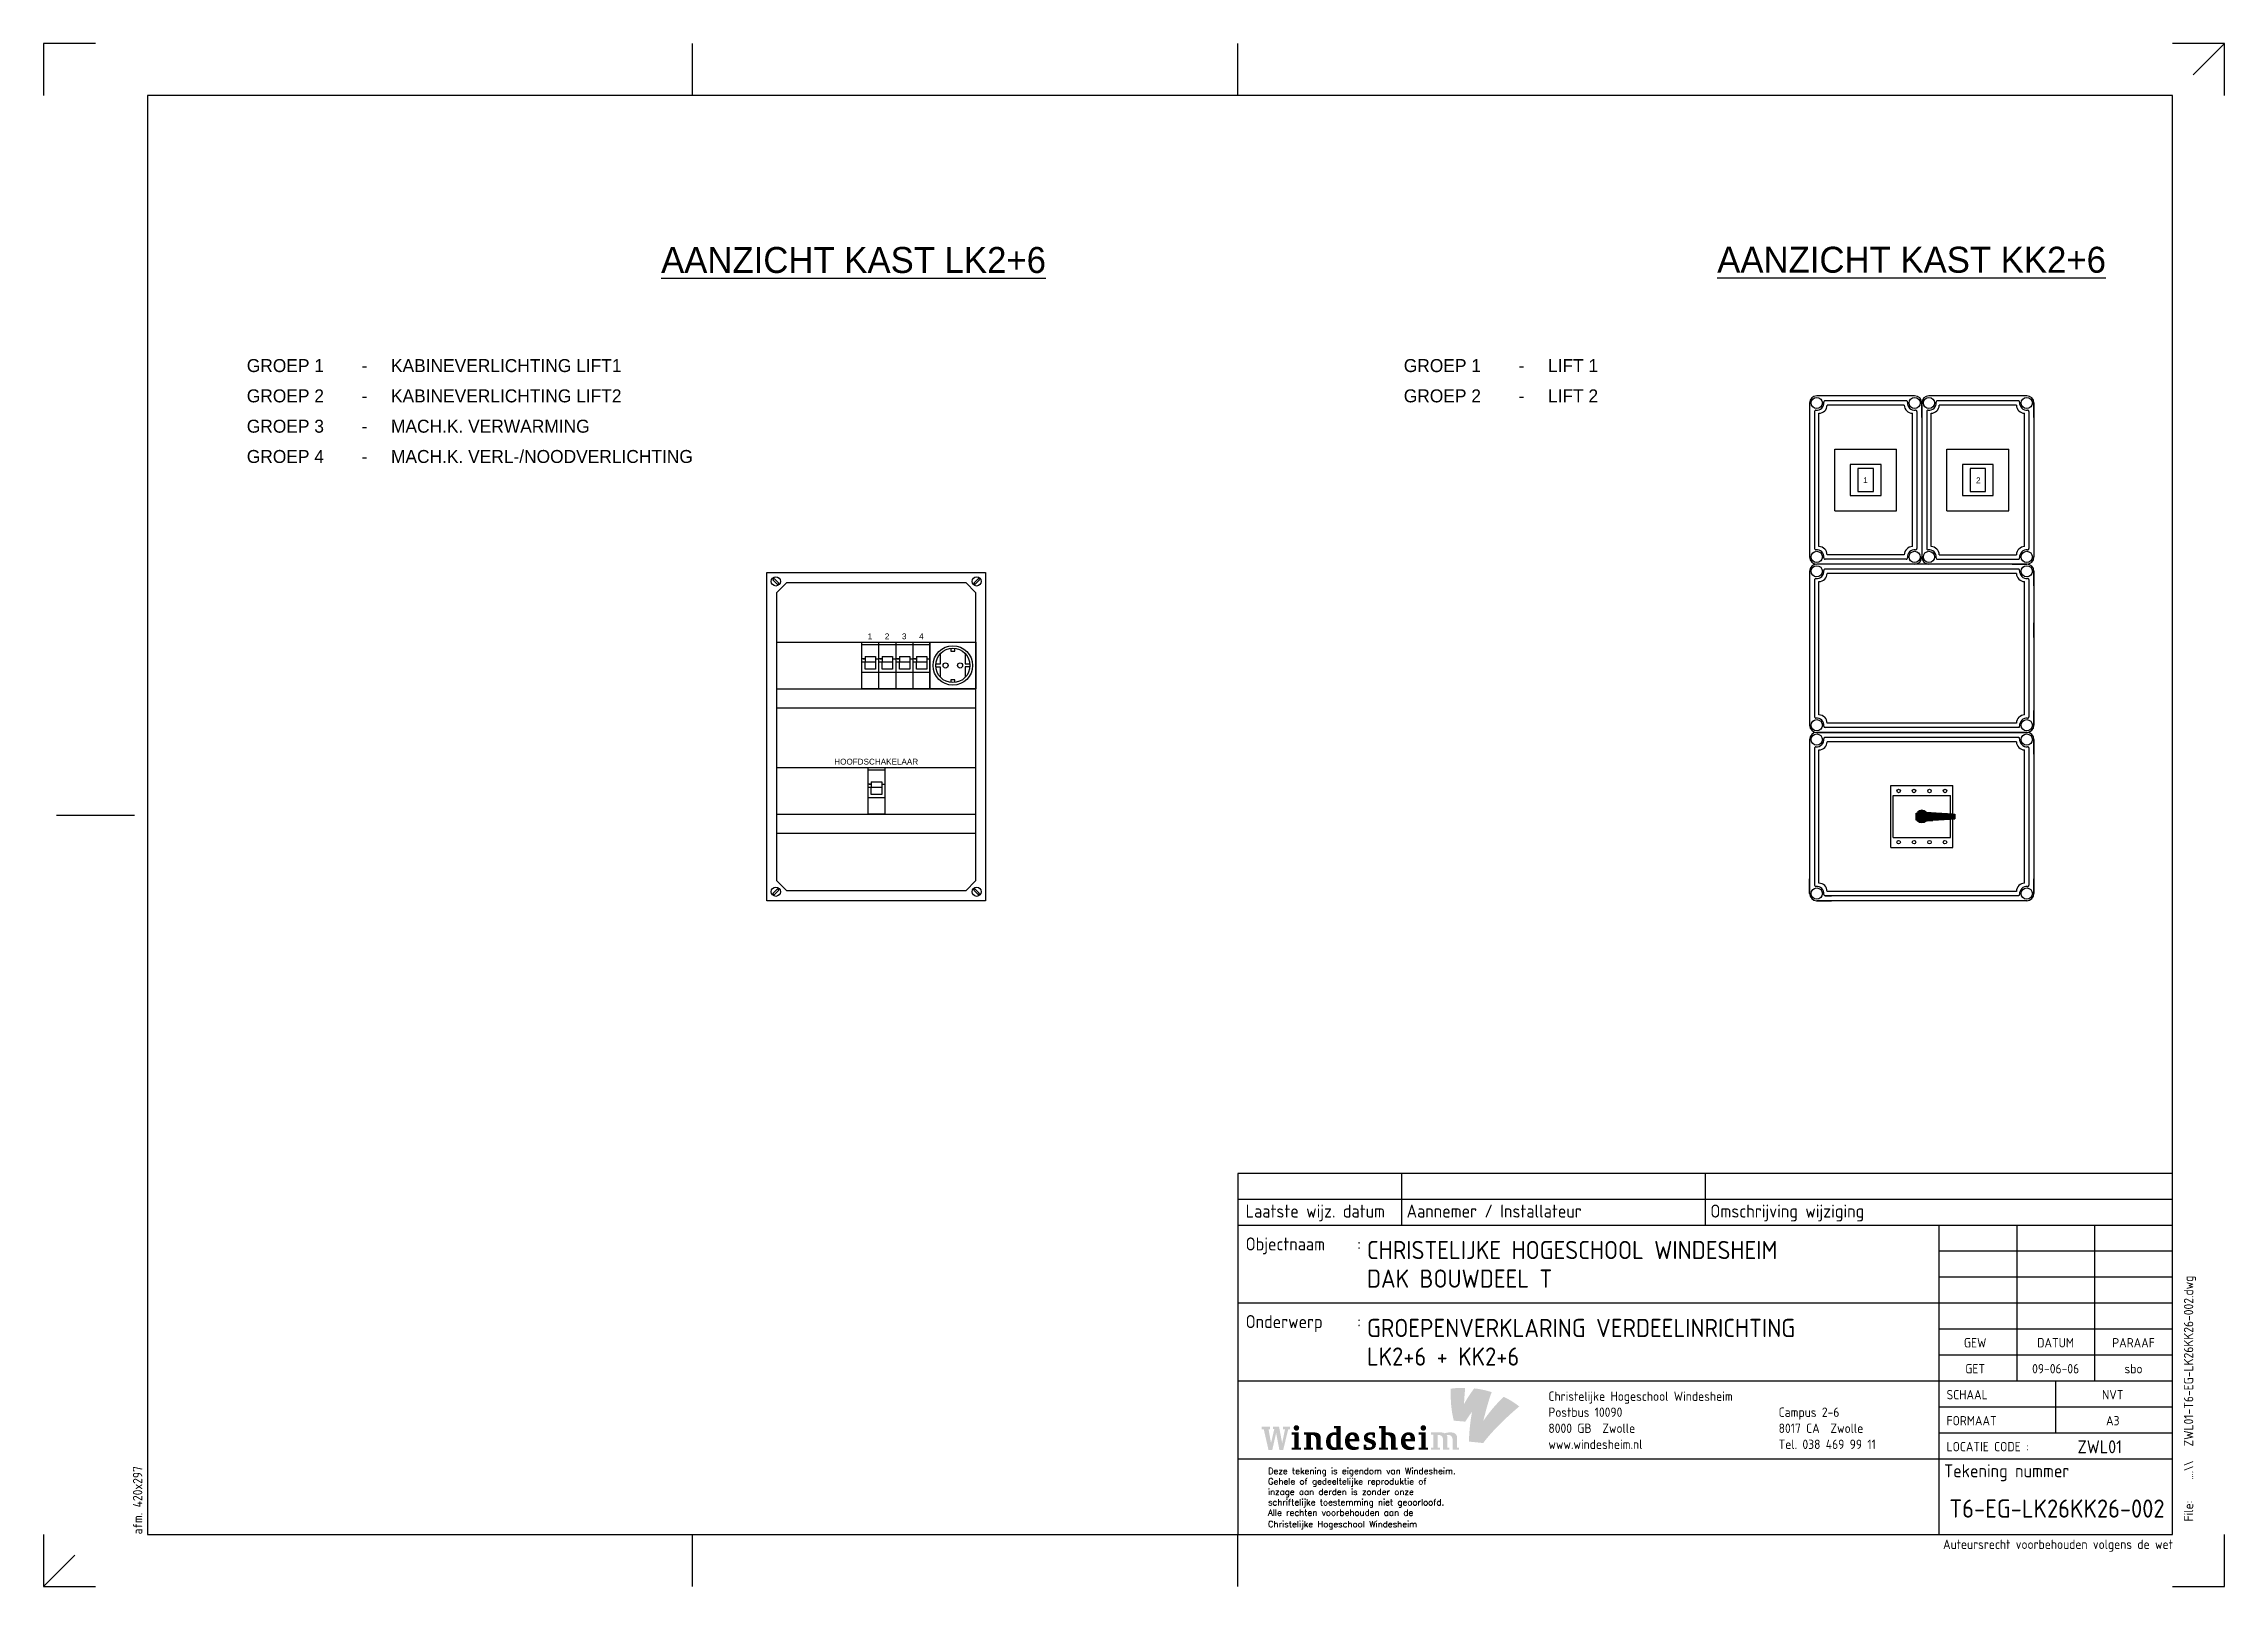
# Model space of a CAD drawing. Header units: millimetres. Extents: x 0 to 420, y 0 to 297.
import ezdxf
from ezdxf.enums import TextEntityAlignment as Align

# ---------------------------------------------------------------- set-up
doc = ezdxf.new("R2010")
doc.units = ezdxf.units.MM
doc.layers.get('0').update_dxf_attribs({"linetype": 'CONTINUOUS'})
for name, color, linetype in [('00att018', 1, 'CONTINUOUS'), ('00att025', 2, 'CONTINUOUS'), ('00att035', 3, 'CONTINUOUS'), ('00att050', 4, 'CONTINUOUS'), ('00kad018', 1, 'CONTINUOUS'), ('00kad025', 2, 'CONTINUOUS'), ('00kad070', 5, 'CONTINUOUS'), ('BL$2----_KADER', 7, 'CONTINUOUS'), ('BL$4----_LOGO', 7, 'CONTINUOUS'), ('BL$4----_STEMPEL', 7, 'CONTINUOUS'), ('EL6-----', 7, 'CONTINUOUS'), ('KAST AANZICHT', 1, 'CONTINUOUS'), ('Kast-aanzicht', 1, 'CONTINUOUS'), ('LAAG_1', 160, 'CONTINUOUS')]:
    doc.layers.add(name, color=color, linetype=linetype)
doc.styles.add('BURO-035', font='BUROFONT.shx', dxfattribs={"height": 3.5})
doc.styles.add('BURO-050', font='BUROFONT.shx', dxfattribs={"height": 5})
doc.styles.add('EDU', font='ROMANS.SHX', dxfattribs={"height": 2.5})
doc.styles.add('ISO', font='isocp.shx')
doc.styles.add('NOOTER', font='arial.ttf')

# ---------------------------------------------------------------- blocks, each defined once
blk = doc.blocks.new('a3-windesheim-hor')
at = {"layer": '00kad018', "color": 1}
for p, q in [((0, 297), (0, 287)), ((10, 297), (0, 297)), ((125, 287), (125, 297)), ((230, 287), (230, 297)), ((420, 297), (410, 297)), ((420, 297), (414, 291)), ((420, 287), (420, 297)), ((2.5, 148.5), (17.5, 148.5)), ((0, 10), (0, 0)), ((125, 0), (125, 10)), ((230, 0), (230, 10)), ((420, 0), (420, 10)), ((0, 0), (6, 6)), ((0, 0), (10, 0)), ((410, 0), (420, 0))]:
    blk.add_line(p, q, dxfattribs=at)
at = {"layer": '00kad070', "color": 5}
for p, q in [((20, 287), (20, 10)), ((410, 287), (20, 287)), ((410, 10), (410, 287)), ((20, 10), (410, 10))]:
    blk.add_line(p, q, dxfattribs=at)
at = {"layer": '00att018', "color": 1, "style": 'ISO'}
blk.add_text('afm. 420x297', height=1.8, rotation=90, dxfattribs=at).set_placement((19, 10))
blk.add_text('Auteursrecht voorbehouden volgens de wet', height=1.8, dxfattribs=at).set_placement((410.08, 7.2), align=Align.RIGHT)
blk = doc.blocks.new('AI9-BLK4')
at = {"layer": 'LAAG_1'}
h = blk.add_hatch(color=40, dxfattribs=at)
edge = h.paths.add_edge_path()
edge.add_spline(control_points=[(7.13, 7.18), (4.76, 4.71), (2.6, 2.64), (-0.67, -2.09), (0, 0.48), (1.33, 5.88), (2.58, 8.98), (0.66, 9.66), (-2.22, 10.26), (-4.13, 10.42), (-5.47, 8.84), (-7.52, 5.49), (-8.07, 4.43), (-8, 6.89), (-7.74, 9.27), (-7.64, 10.61), (-9.57, 10.7), (-11, 10.61), (-13.21, 10.31), (-13.29, 6), (-13.05, 2.03), (-12.01, -2), (-10.76, -2.09), (-7.6, -2.36), (-7.6, -2.36), (-7.12, -1.66), (-6.13, -0.03), (-4.98, 1.41), (-5.44, -0.9), (-5.87, -4.06), (-6.06, -7.16), (-6.12, -8.14), (-6.15, -9.12), (-6.16, -10.06), (-4.67, -10.18), (-0.96, -10.58), (-0.72, -10.61), (-0.72, -10.61), (-0.71, -10.6), (-0.71, -10.6), (-0.7, -10.59), (-0.7, -10.58), (-0.69, -10.58), (0.69, -8.77), (2.26, -6.96), (3.63, -5.5), (4.7, -4.37), (5.74, -3.33), (6.72, -2.37), (9.27, 0.11), (11.5, 2.08), (13.21, 3.49), (11.03, 5.13), (9.48, 6.13), (7.13, 7.18)], knot_values=[0, 0, 0, 0, 1, 1, 1, 2, 2, 2, 3, 3, 3, 4, 4, 4, 5, 5, 5, 6, 6, 6, 7, 7, 7, 8, 8, 8, 9, 9, 9, 10, 10, 10, 11, 11, 11, 12, 12, 12, 13, 13, 13, 14, 14, 14, 15, 15, 15, 16, 16, 16, 17, 17, 17, 18, 18, 18, 18], degree=3, periodic=0)
h = blk.add_hatch(color=154, dxfattribs=at)
edge = h.paths.add_edge_path()
edge.add_spline(control_points=[(-0.71, -10.6), (-0.71, -10.6), (-0.71, -10.6), (-0.71, -10.6), (-0.74, -10.63), (-0.72, -10.62), (-0.71, -10.6)], knot_values=[0, 0, 0, 0, 1, 1, 1, 2, 2, 2, 2], degree=3, periodic=0)
h = blk.add_hatch(color=154, dxfattribs=at)
edge = h.paths.add_edge_path()
edge.add_spline(control_points=[(-0.71, -10.6), (-0.71, -10.6), (-0.7, -10.6), (-0.7, -10.6), (-0.67, -10.57), (-0.69, -10.59), (-0.71, -10.6)], knot_values=[0, 0, 0, 0, 1, 1, 1, 2, 2, 2, 2], degree=3, periodic=0)
blk = doc.blocks.new('AI9-BLK3')
at = {"layer": 'LAAG_1'}
h = blk.add_hatch(color=154, dxfattribs=at)
edge = h.paths.add_edge_path()
edge.add_spline(control_points=[(-27.78, 3.24), (-27.78, 3.24), (-29.75, -4.72), (-29.75, -4.72), (-29.75, -4.72), (-31.22, -4.72), (-31.22, -4.72), (-31.22, -4.72), (-32.46, 1.79), (-32.46, 1.79), (-32.46, 1.79), (-33.95, -4.72), (-33.95, -4.72), (-33.95, -4.72), (-35.41, -4.72), (-35.41, -4.72), (-35.41, -4.72), (-37.24, 3.24), (-37.24, 3.24), (-37.24, 3.24), (-38.03, 3.24), (-38.03, 3.24), (-38.03, 3.24), (-38.03, 4.16), (-38.03, 4.16), (-38.03, 4.16), (-34.81, 4.16), (-34.81, 4.16), (-34.81, 4.16), (-34.81, 3.24), (-34.81, 3.24), (-34.81, 3.24), (-35.38, 3.24), (-35.38, 3.24), (-35.38, 3.24), (-34.43, -2.11), (-34.43, -2.11), (-34.43, -2.11), (-33.18, 3.26), (-33.18, 3.26), (-33.18, 3.26), (-33.73, 3.26), (-33.73, 3.26), (-33.73, 3.26), (-33.73, 4.16), (-33.73, 4.16), (-33.73, 4.16), (-31.32, 4.16), (-31.32, 4.16), (-31.32, 4.16), (-30.15, -2.11), (-30.15, -2.11), (-30.15, -2.11), (-29.03, 3.24), (-29.03, 3.24), (-29.03, 3.24), (-29.84, 3.24), (-29.84, 3.24), (-29.84, 3.24), (-29.84, 4.16), (-29.84, 4.16), (-29.84, 4.16), (-27.18, 4.16), (-27.18, 4.16), (-27.18, 4.16), (-27.18, 3.24), (-27.18, 3.24), (-27.18, 3.24), (-27.78, 3.24), (-27.78, 3.24)], knot_values=[0, 0, 0, 0, 1, 1, 1, 2, 2, 2, 3, 3, 3, 4, 4, 4, 5, 5, 5, 6, 6, 6, 7, 7, 7, 8, 8, 8, 9, 9, 9, 10, 10, 10, 11, 11, 11, 12, 12, 12, 13, 13, 13, 14, 14, 14, 15, 15, 15, 16, 16, 16, 17, 17, 17, 18, 18, 18, 19, 19, 19, 20, 20, 20, 21, 21, 21, 22, 22, 22, 23, 23, 23, 23], degree=3, periodic=0)
h = blk.add_hatch(color=154, dxfattribs=at)
edge = h.paths.add_edge_path()
edge.add_spline(control_points=[(-26.42, -4.7), (-26.42, -4.7), (-26.42, -3.87), (-26.42, -3.87), (-26.42, -3.87), (-25.47, -3.87), (-25.47, -3.87), (-25.47, -3.87), (-25.47, 1.17), (-25.47, 1.17), (-25.47, 1.17), (-26.42, 1.17), (-26.42, 1.17), (-26.42, 1.17), (-26.42, 1.99), (-26.42, 1.99), (-26.42, 1.99), (-23.75, 1.99), (-23.75, 1.99), (-23.75, 1.99), (-23.75, -3.87), (-23.75, -3.87), (-23.75, -3.87), (-22.88, -3.87), (-22.88, -3.87), (-22.88, -3.87), (-22.88, -4.7), (-22.88, -4.7), (-22.88, -4.7), (-26.42, -4.7), (-26.42, -4.7)], knot_values=[0, 0, 0, 0, 1, 1, 1, 2, 2, 2, 3, 3, 3, 4, 4, 4, 5, 5, 5, 6, 6, 6, 7, 7, 7, 8, 8, 8, 9, 9, 9, 10, 10, 10, 10], degree=3, periodic=0)
edge = h.paths.add_edge_path()
edge.add_spline(control_points=[(-24.66, 2.67), (-25.25, 2.67), (-25.71, 3.15), (-25.71, 3.74), (-25.71, 4.33), (-25.25, 4.79), (-24.66, 4.79), (-24.07, 4.79), (-23.58, 4.33), (-23.58, 3.74), (-23.58, 3.15), (-24.07, 2.67), (-24.66, 2.67)], knot_values=[0, 0, 0, 0, 1, 1, 1, 2, 2, 2, 3, 3, 3, 4, 4, 4, 4], degree=3, periodic=0)
h = blk.add_hatch(color=154, dxfattribs=at)
edge = h.paths.add_edge_path()
edge.add_spline(control_points=[(-17.02, -4.7), (-17.02, -4.7), (-17.02, -0.94), (-17.02, -0.94), (-17.02, -0.3), (-17.19, 0.21), (-17.5, 0.52), (-17.87, 0.9), (-18.34, 1.07), (-18.89, 1.07), (-18.95, 1.07), (-19.03, 1.07), (-19.09, 1.06), (-19.09, 1.06), (-19.09, -3.87), (-19.09, -3.87), (-19.09, -3.87), (-18.24, -3.87), (-18.24, -3.87), (-18.24, -3.87), (-18.24, -4.7), (-18.24, -4.7), (-18.24, -4.7), (-21.72, -4.7), (-21.72, -4.7), (-21.72, -4.7), (-21.72, -3.87), (-21.72, -3.87), (-21.72, -3.87), (-20.8, -3.87), (-20.8, -3.87), (-20.8, -3.87), (-20.8, 1.17), (-20.8, 1.17), (-20.8, 1.17), (-21.72, 1.17), (-21.72, 1.17), (-21.72, 1.17), (-21.72, 1.99), (-21.72, 1.99), (-21.72, 1.99), (-19.44, 1.99), (-19.44, 1.99), (-19.15, 1.99), (-18.89, 2.03), (-18.56, 2.03), (-16.96, 2.03), (-16.32, 1.86), (-15.88, 1.41), (-15.46, 1), (-15.3, 0.57), (-15.3, -0.15), (-15.3, -0.15), (-15.3, -3.87), (-15.3, -3.87), (-15.3, -3.87), (-14.5, -3.87), (-14.5, -3.87), (-14.5, -3.87), (-14.5, -4.7), (-14.5, -4.7), (-14.5, -4.7), (-17.02, -4.7), (-17.02, -4.7)], knot_values=[0, 0, 0, 0, 1, 1, 1, 2, 2, 2, 3, 3, 3, 4, 4, 4, 5, 5, 5, 6, 6, 6, 7, 7, 7, 8, 8, 8, 9, 9, 9, 10, 10, 10, 11, 11, 11, 12, 12, 12, 13, 13, 13, 14, 14, 14, 15, 15, 15, 16, 16, 16, 17, 17, 17, 18, 18, 18, 19, 19, 19, 20, 20, 20, 21, 21, 21, 21], degree=3, periodic=0)
h = blk.add_hatch(color=154, dxfattribs=at)
edge = h.paths.add_edge_path(flags=16)
edge.add_spline(control_points=[(-6.76, -4.7), (-6.76, -4.7), (-6.76, -3.87), (-6.76, -3.87), (-6.76, -3.87), (-7.62, -3.87), (-7.62, -3.87), (-7.62, -3.87), (-7.62, 4.46), (-7.62, 4.46), (-7.62, 4.46), (-10.2, 4.46), (-10.2, 4.46), (-10.2, 4.46), (-10.2, 3.64), (-10.2, 3.64), (-10.2, 3.64), (-9.32, 3.64), (-9.32, 3.64), (-9.32, 3.64), (-9.32, 1.95), (-9.32, 1.95), (-9.59, 2), (-9.79, 2.04), (-10.19, 2.04), (-11.95, 2.04), (-13.23, 0.68), (-13.23, -1.45), (-13.23, -3.83), (-12.29, -4.77), (-10.28, -4.77), (-9.86, -4.77), (-9.32, -4.7), (-9.12, -4.7), (-9.12, -4.7), (-6.76, -4.7), (-6.76, -4.7)], knot_values=[0, 0, 0, 0, 1, 1, 1, 2, 2, 2, 3, 3, 3, 4, 4, 4, 5, 5, 5, 6, 6, 6, 7, 7, 7, 8, 8, 8, 9, 9, 9, 10, 10, 10, 11, 11, 11, 12, 12, 12, 12], degree=3, periodic=0)
edge = h.paths.add_edge_path()
edge.add_spline(control_points=[(-9.28, -3.73), (-9.49, -3.76), (-9.62, -3.78), (-9.79, -3.78), (-10.77, -3.78), (-11.52, -3.12), (-11.52, -1.21), (-11.52, 0.4), (-10.88, 1.06), (-10, 1.06), (-9.71, 1.06), (-9.48, 1.02), (-9.28, 0.97), (-9.28, 0.97), (-9.28, -3.73), (-9.28, -3.73)], knot_values=[0, 0, 0, 0, 1, 1, 1, 2, 2, 2, 3, 3, 3, 4, 4, 4, 5, 5, 5, 5], degree=3, periodic=0)
h = blk.add_hatch(color=154, dxfattribs=at)
edge = h.paths.add_edge_path(flags=16)
edge.add_spline(control_points=[(-0.43, -1.4), (-0.43, 1.03), (-1.16, 2.05), (-3.05, 2.05), (-4.8, 2.05), (-5.93, 0.7), (-5.93, -1.35), (-5.93, -3.59), (-4.75, -4.76), (-2.66, -4.76), (-1.92, -4.76), (-1.25, -4.65), (-0.71, -4.43), (-0.71, -4.43), (-0.71, -3.47), (-0.71, -3.47), (-1.15, -3.57), (-1.59, -3.59), (-2.01, -3.59), (-3.43, -3.59), (-4.18, -2.54), (-4.18, -1.4), (-4.18, -1.4), (-0.43, -1.4), (-0.43, -1.4)], knot_values=[0, 0, 0, 0, 1, 1, 1, 2, 2, 2, 3, 3, 3, 4, 4, 4, 5, 5, 5, 6, 6, 6, 7, 7, 7, 8, 8, 8, 8], degree=3, periodic=0)
edge = h.paths.add_edge_path()
edge.add_spline(control_points=[(-2.19, -0.48), (-2.19, -0.48), (-4.21, -0.48), (-4.21, -0.48), (-4.21, 0.48), (-3.76, 1.08), (-3.17, 1.08), (-2.58, 1.08), (-2.19, 0.63), (-2.19, -0.48)], knot_values=[0, 0, 0, 0, 1, 1, 1, 2, 2, 2, 3, 3, 3, 3], degree=3, periodic=0)
h = blk.add_hatch(color=154, dxfattribs=at)
edge = h.paths.add_edge_path()
edge.add_spline(control_points=[(3.18, -4.79), (2.42, -4.79), (1.53, -4.63), (1.31, -4.55), (1.31, -4.55), (1.31, -2.67), (1.31, -2.67), (1.31, -2.67), (2.34, -2.67), (2.34, -2.67), (2.34, -2.67), (2.34, -3.62), (2.34, -3.62), (2.58, -3.7), (2.94, -3.79), (3.32, -3.79), (4.14, -3.79), (4.53, -3.52), (4.53, -3.03), (4.53, -2.53), (4.09, -2.3), (3.53, -2.1), (3.53, -2.1), (2.71, -1.81), (2.71, -1.81), (1.84, -1.5), (1.32, -0.99), (1.32, 0.08), (1.32, 1.19), (2.31, 2.08), (3.93, 2.08), (4.57, 2.08), (5.29, 2), (5.66, 1.88), (5.66, 1.88), (5.66, 0.04), (5.66, 0.04), (5.66, 0.04), (4.69, 0.04), (4.69, 0.04), (4.69, 0.04), (4.69, 1), (4.69, 1), (4.43, 1.07), (4.17, 1.11), (3.89, 1.11), (3.16, 1.11), (2.8, 0.83), (2.8, 0.37), (2.8, -0.04), (3.05, -0.24), (3.64, -0.43), (3.64, -0.43), (4.44, -0.7), (4.44, -0.7), (5.37, -1.01), (6, -1.57), (6, -2.6), (6, -4), (4.84, -4.79), (3.18, -4.79)], knot_values=[0, 0, 0, 0, 1, 1, 1, 2, 2, 2, 3, 3, 3, 4, 4, 4, 5, 5, 5, 6, 6, 6, 7, 7, 7, 8, 8, 8, 9, 9, 9, 10, 10, 10, 11, 11, 11, 12, 12, 12, 13, 13, 13, 14, 14, 14, 15, 15, 15, 16, 16, 16, 17, 17, 17, 18, 18, 18, 19, 19, 19, 20, 20, 20, 20], degree=3, periodic=0)
h = blk.add_hatch(color=154, dxfattribs=at)
edge = h.paths.add_edge_path()
edge.add_spline(control_points=[(11.81, -4.7), (11.81, -4.7), (11.81, -1.02), (11.81, -1.02), (11.81, -0.32), (11.67, 0.19), (11.34, 0.52), (10.95, 0.91), (10.48, 1.07), (9.97, 1.07), (9.88, 1.07), (9.79, 1.06), (9.75, 1.06), (9.75, 1.06), (9.75, -3.87), (9.75, -3.87), (9.75, -3.87), (10.59, -3.87), (10.59, -3.87), (10.59, -3.87), (10.59, -4.7), (10.59, -4.7), (10.59, -4.7), (7.11, -4.7), (7.11, -4.7), (7.11, -4.7), (7.11, -3.87), (7.11, -3.87), (7.11, -3.87), (8.03, -3.87), (8.03, -3.87), (8.03, -3.87), (8.03, 3.64), (8.03, 3.64), (8.03, 3.64), (7.16, 3.64), (7.16, 3.64), (7.16, 3.64), (7.16, 4.46), (7.16, 4.46), (7.16, 4.46), (9.75, 4.46), (9.75, 4.46), (9.75, 4.46), (9.75, 1.99), (9.75, 1.99), (9.93, 2), (10.23, 2.03), (10.54, 2.03), (11.88, 2.03), (12.52, 1.84), (12.96, 1.4), (13.39, 0.97), (13.53, 0.51), (13.53, -0.15), (13.53, -0.15), (13.53, -3.87), (13.53, -3.87), (13.53, -3.87), (14.34, -3.87), (14.34, -3.87), (14.34, -3.87), (14.34, -4.7), (14.34, -4.7), (14.34, -4.7), (11.81, -4.7), (11.81, -4.7)], knot_values=[0, 0, 0, 0, 1, 1, 1, 2, 2, 2, 3, 3, 3, 4, 4, 4, 5, 5, 5, 6, 6, 6, 7, 7, 7, 8, 8, 8, 9, 9, 9, 10, 10, 10, 11, 11, 11, 12, 12, 12, 13, 13, 13, 14, 14, 14, 15, 15, 15, 16, 16, 16, 17, 17, 17, 18, 18, 18, 19, 19, 19, 20, 20, 20, 21, 21, 21, 22, 22, 22, 22], degree=3, periodic=0)
h = blk.add_hatch(color=154, dxfattribs=at)
edge = h.paths.add_edge_path(flags=16)
edge.add_spline(control_points=[(21.09, -1.4), (21.09, 1.03), (20.36, 2.05), (18.47, 2.05), (16.72, 2.05), (15.6, 0.7), (15.6, -1.35), (15.6, -3.59), (16.77, -4.76), (18.87, -4.76), (19.6, -4.76), (20.27, -4.65), (20.81, -4.43), (20.81, -4.43), (20.81, -3.47), (20.81, -3.47), (20.37, -3.57), (19.93, -3.59), (19.52, -3.59), (18.09, -3.59), (17.35, -2.54), (17.35, -1.4), (17.35, -1.4), (21.09, -1.4), (21.09, -1.4)], knot_values=[0, 0, 0, 0, 1, 1, 1, 2, 2, 2, 3, 3, 3, 4, 4, 4, 5, 5, 5, 6, 6, 6, 7, 7, 7, 8, 8, 8, 8], degree=3, periodic=0)
edge = h.paths.add_edge_path()
edge.add_spline(control_points=[(19.33, -0.48), (19.33, -0.48), (17.31, -0.48), (17.31, -0.48), (17.31, 0.48), (17.76, 1.08), (18.35, 1.08), (18.94, 1.08), (19.33, 0.63), (19.33, -0.48)], knot_values=[0, 0, 0, 0, 1, 1, 1, 2, 2, 2, 3, 3, 3, 3], degree=3, periodic=0)
h = blk.add_hatch(color=154, dxfattribs=at)
edge = h.paths.add_edge_path()
edge.add_spline(control_points=[(22.47, -4.7), (22.47, -4.7), (22.47, -3.87), (22.47, -3.87), (22.47, -3.87), (23.42, -3.87), (23.42, -3.87), (23.42, -3.87), (23.42, 1.17), (23.42, 1.17), (23.42, 1.17), (22.47, 1.17), (22.47, 1.17), (22.47, 1.17), (22.47, 1.99), (22.47, 1.99), (22.47, 1.99), (25.13, 1.99), (25.13, 1.99), (25.13, 1.99), (25.13, -3.87), (25.13, -3.87), (25.13, -3.87), (26, -3.87), (26, -3.87), (26, -3.87), (26, -4.7), (26, -4.7), (26, -4.7), (22.47, -4.7), (22.47, -4.7)], knot_values=[0, 0, 0, 0, 1, 1, 1, 2, 2, 2, 3, 3, 3, 4, 4, 4, 5, 5, 5, 6, 6, 6, 7, 7, 7, 8, 8, 8, 9, 9, 9, 10, 10, 10, 10], degree=3, periodic=0)
edge = h.paths.add_edge_path()
edge.add_spline(control_points=[(24.23, 2.67), (23.64, 2.67), (23.18, 3.15), (23.18, 3.74), (23.18, 4.33), (23.64, 4.79), (24.23, 4.79), (24.82, 4.79), (25.31, 4.33), (25.31, 3.74), (25.31, 3.15), (24.82, 2.67), (24.23, 2.67)], knot_values=[0, 0, 0, 0, 1, 1, 1, 2, 2, 2, 3, 3, 3, 4, 4, 4, 4], degree=3, periodic=0)
h = blk.add_hatch(color=154, dxfattribs=at)
edge = h.paths.add_edge_path()
edge.add_spline(control_points=[(35.52, -4.7), (35.52, -4.7), (35.52, -0.89), (35.52, -0.89), (35.52, -0.3), (35.34, 0.21), (35.04, 0.52), (34.66, 0.9), (34.24, 1.07), (33.55, 1.07), (33.41, 1.07), (33.28, 1.05), (33.17, 1.03), (33.4, 0.83), (33.52, 0.35), (33.52, -0.07), (33.52, -0.07), (33.52, -3.87), (33.52, -3.87), (33.52, -3.87), (34.3, -3.87), (34.3, -3.87), (34.3, -3.87), (34.3, -4.7), (34.3, -4.7), (34.3, -4.7), (31.82, -4.7), (31.82, -4.7), (31.82, -4.7), (31.82, -0.89), (31.82, -0.89), (31.82, -0.18), (31.64, 0.24), (31.34, 0.53), (30.95, 0.92), (30.5, 1.07), (30.01, 1.07), (29.96, 1.07), (29.9, 1.06), (29.8, 1.06), (29.8, 1.06), (29.8, -3.87), (29.8, -3.87), (29.8, -3.87), (30.64, -3.87), (30.64, -3.87), (30.64, -3.87), (30.64, -4.7), (30.64, -4.7), (30.64, -4.7), (27.17, -4.7), (27.17, -4.7), (27.17, -4.7), (27.17, -3.87), (27.17, -3.87), (27.17, -3.87), (28.09, -3.87), (28.09, -3.87), (28.09, -3.87), (28.09, 1.17), (28.09, 1.17), (28.09, 1.17), (27.17, 1.17), (27.17, 1.17), (27.17, 1.17), (27.17, 1.99), (27.17, 1.99), (27.17, 1.99), (29.58, 1.99), (29.58, 1.99), (29.86, 1.99), (30.2, 2.03), (30.42, 2.03), (31.35, 2.03), (31.94, 1.93), (32.49, 1.67), (32.96, 1.86), (33.67, 2.01), (34.45, 2.01), (35.63, 2.01), (36.25, 1.82), (36.67, 1.4), (37.08, 0.99), (37.23, 0.53), (37.23, -0.08), (37.23, -0.08), (37.23, -3.87), (37.23, -3.87), (37.23, -3.87), (38.03, -3.87), (38.03, -3.87), (38.03, -3.87), (38.03, -4.7), (38.03, -4.7), (38.03, -4.7), (35.52, -4.7), (35.52, -4.7)], knot_values=[0, 0, 0, 0, 1, 1, 1, 2, 2, 2, 3, 3, 3, 4, 4, 4, 5, 5, 5, 6, 6, 6, 7, 7, 7, 8, 8, 8, 9, 9, 9, 10, 10, 10, 11, 11, 11, 12, 12, 12, 13, 13, 13, 14, 14, 14, 15, 15, 15, 16, 16, 16, 17, 17, 17, 18, 18, 18, 19, 19, 19, 20, 20, 20, 21, 21, 21, 22, 22, 22, 23, 23, 23, 24, 24, 24, 25, 25, 25, 26, 26, 26, 27, 27, 27, 28, 28, 28, 29, 29, 29, 30, 30, 30, 31, 31, 31, 32, 32, 32, 32], degree=3, periodic=0)
blk = doc.blocks.new('AI9-BLK2')
at = {"layer": 'LAAG_1', "color": 7}
for name, p in [('AI9-BLK4', (36.4, 1.35)), ('AI9-BLK3', (-11.59, -7.17))]:
    blk.add_blockref(name, p, dxfattribs=at)
blk = doc.blocks.new('CHW_ONDERHOEK')
at = {"layer": '00kad025', "color": 2}
for p, q in [((-190, 79.5), (-190, 69.5)), ((-10, 79.5), (-190, 79.5)), ((-158.5, 79.5), (-158.5, 69.5)), ((-100, 79.5), (-100, 69.5)), ((-10, 74.5), (-190, 74.5)), ((-40, 69.5), (-40, 39.5)), ((-25, 69.5), (-25, 39.5)), ((-10, 64.5), (-55, 64.5)), ((-10, 59.5), (-55, 59.5)), ((-10, 54.5), (-55, 54.5)), ((-10, 49.5), (-55, 49.5)), ((-32.5, 39.5), (-32.5, 34.5)), ((-32.5, 34.5), (-32.5, 29.5))]:
    blk.add_line(p, q, dxfattribs=at)
at = {"layer": '00kad070', "color": 5}
for p, q in [((-10, 69.5), (-190, 69.5)), ((-190, 69.5), (-190, 10)), ((-55, 69.5), (-55, 10)), ((-55, 54.5), (-190, 54.5)), ((-10, 44.5), (-55, 44.5)), ((-10, 39.5), (-190, 39.5)), ((-10, 34.5), (-55, 34.5)), ((-10, 29.5), (-55, 29.5)), ((-55, 24.5), (-190, 24.5)), ((-10, 24.5), (-55, 24.5))]:
    blk.add_line(p, q, dxfattribs=at)
at = {"layer": 'LAAG_1', "color": 7, "xscale": 0.5, "yscale": 0.5, "zscale": 0.5}
blk.add_blockref('AI9-BLK2', (-160.6, 32.22), dxfattribs=at)
at = {"layer": '00att018', "color": 1, "style": 'ISO'}
for s, p in [('GEW', (-48, 46)), ('DATUM', (-32.5, 46)), ('PARAAF', (-17.5, 46)), ('GET', (-48, 41))]:
    blk.add_text(s, height=1.8, dxfattribs=at).set_placement(p, align=Align.CENTER)
for s, p in [('SCHAAL', (-53.5, 36)), ('FORMAAT', (-53.5, 31))]:
    blk.add_text(s, height=1.8, dxfattribs=at).set_placement(p)
at = {"layer": '00att018', "color": 1, "linetype": 'Continuous', "style": 'EDU'}
for s, p in [('Deze tekening is eigendom van Windesheim.', (-184.2, 21.6)), ('Gehele of gedeeltelijke reproduktie of', (-184.2, 19.6)), ('inzage aan derden is zonder onze', (-184.2, 17.6)), ('schriftelijke toestemming niet geoorloofd.', (-184.2, 15.6)), ('Alle rechten voorbehouden aan de', (-184.2, 13.6)), ('Christelijke Hogeschool Windesheim', (-184.2, 11.38))]:
    blk.add_text(s, height=1.2, dxfattribs=at).set_placement(p)
at = {"layer": '00att018', "color": 1, "style": 'ISO', "width": 0.9}
blk.add_text('....\\\\', height=1.8, rotation=90, dxfattribs=at).set_placement((-6, 20.5))
at = {"layer": '00att018', "color": 1, "style": 'ISO'}
blk.add_text('File:', height=1.8, rotation=90, dxfattribs=at).set_placement((-6, 12.5))
for tag, p in [('WZ_CODED', (-48, 66.07)), ('WZ_DATUMD', (-32.5, 66.07)), ('WZ_WZGOEDD', (-17.5, 66.07)), ('WZ_CODEC', (-48, 61.07)), ('WZ_DATUMC', (-32.5, 61.07)), ('WZ_WZGOEDC', (-17.5, 61.07)), ('WZ_CODEB', (-48, 56.07)), ('WZ_DATUMB', (-32.5, 56.07)), ('WZ_WZGOEDB', (-17.5, 56.07)), ('WZ_CODEA', (-48, 51.07)), ('WZ_DATUMA', (-32.5, 51.07)), ('WZ_WZGOEDA', (-17.5, 51.07)), ('TKDATCREAT', (-32.5, 41)), ('TKINIT', (-17.5, 41)), ('TKSCHAAL', (-21.5, 36)), ('TKFORMAAT', (-21.5, 31))]:
    blk.add_attdef(tag, text='', height=1.8, dxfattribs=at).set_placement(p, align=Align.CENTER)
blk.add_attdef('DWGNAME', (-6, 26.93), '', height=1.8, rotation=90, dxfattribs=at)
at = {"layer": '00att025', "color": 2, "style": 'ISO'}
for s, p in [('Objectnaam', (-188.5, 64.67)), ('Onderwerp', (-188.5, 49.72)), ('Tekening nummer', (-54, 21))]:
    blk.add_text(s, height=2.5, dxfattribs=at).set_placement(p)
at = {"layer": '00att025', "style": 'ISO'}
for p in [(-167.02, 64.67), (-167.02, 49.78)]:
    blk.add_text(':', height=2.5, dxfattribs=at).set_placement(p)
at = {"layer": '00att025', "color": 1, "style": 'ISO'}
blk.add_text('LOCATIE CODE :', height=1.8, dxfattribs=at).set_placement((-53.5, 26))
at = {"layer": '00att025', "color": 2, "style": 'ISO'}
for tag, p in [('WZ_DATUM', (-184, 75.9)), ('WZ_AANNEMER_INSTALATEUR', (-157.5, 75.9)), ('WZ_OMSCHR', (-99, 75.9))]:
    blk.add_attdef(tag, p, '', height=2.5, dxfattribs=at)
at = {"layer": '00att025', "color": 3, "style": 'ISO'}
blk.add_attdef('TKVRIJ2', text='', height=2.5, dxfattribs=at).set_placement((-24, 25.62), align=Align.CENTER)
at = {"layer": '00att035', "color": 3, "style": 'ISO'}
for s, p in [('Laatste wijz. datum', (-188.5, 71)), ('Aannemer / Installateur', (-157.5, 71)), ('Omschrijving wijziging', (-99, 71))]:
    blk.add_text(s, height=2.5, dxfattribs=at).set_placement(p)
for tag, p in [('PROMSCHR', (-165.14, 63)), ('TK1OMSCHR', (-165.14, 57.5)), ('TK2OMSCHR', (-165.14, 48)), ('TKVRIJ1', (-165.14, 42.5))]:
    blk.add_attdef(tag, p, '', height=3.5, dxfattribs=at)
at = {"layer": '00att050', "color": 4, "style": 'ISO'}
blk.add_attdef('TKFASE', text='', height=5, dxfattribs=at).set_placement((-14.5, 82), align=Align.RIGHT)
blk.add_attdef('TKTEKNR', text='', height=3.5, dxfattribs=at).set_placement((-32.25, 13.23), align=Align.CENTER)
at = {"layer": 'BL$4----_LOGO', "color": 1, "style": 'ISO'}
for s, p in [('Christelijke Hogeschool Windesheim', (-130.19, 35.71)), ('Postbus 10090', (-130.19, 32.63)), ('Campus 2-6', (-85.85, 32.63)), ('8000 GB  Zwolle', (-130.19, 29.54)), ('8017 CA  Zwolle', (-85.85, 29.54)), ('www.windesheim.nl', (-130.19, 26.45)), ('Tel. 038 469 99 11', (-85.85, 26.45))]:
    blk.add_text(s, height=1.8, dxfattribs=at).set_placement(p)
blk = doc.blocks.new('1310_025')
at = {"color": 0}
for points in [[(-44, -45), (-44, 0), (0, 0), (0, -45), (-44, -45)], [(-38.4, -21), (-34, -21), (-34, -11.2)], [(-24, -6.1), (-24, -8.8), (-20, -8.8), (-20, -6.1)], [(-10, -11.2), (-10, -20.8), (-5.6, -20.8)], [(-34, -33.8), (-34, -24), (-38.4, -24)], [(-20, -38.9), (-20, -36.2), (-24, -36.2), (-24, -38.9)], [(-5.5, -23.8), (-10, -23.8), (-10, -33.8)]]:
    blk.add_lwpolyline(points, dxfattribs=at)
for centre, radius in [((-22, -22.5), 19), ((-22, -22.5), 16.5), ((-29, -22.5), 2.46), ((-15, -22.5), 2.46)]:
    blk.add_circle(centre, radius, dxfattribs=at)
blk = doc.blocks.new('HOL04')
at = {"color": 0}
for p, q in [((-212.73291, -6.027039), (-213.973022, -7.267151)), ((-209.26709, -11.973022), (-213.973022, -7.267151)), ((-208.026978, -10.73291), (-212.73291, -6.027039)), ((-208.026978, -10.73291), (-209.26709, -11.973022)), ((-11.973022, -10.732849), (-7.26709, -6.026978)), ((-11.973022, -10.732849), (-10.73291, -11.972961)), ((-10.73291, -11.972961), (-6.026978, -7.26709)), ((-7.26709, -6.026978), (-6.026978, -7.26709)), ((-210, -70), (-10, -70)), ((-210, -117), (-10, -117)), ((-210, -136), (-10, -136)), ((-210, -196), (-10, -196)), ((-210, -243), (-10, -243)), ((-210, -262), (-10, -262)), ((-209.26709, -318.0271), (-213.973022, -322.732971)), ((-212.73291, -323.973083), (-213.973022, -322.732971)), ((-208.026978, -319.267212), (-212.73291, -323.973083)), ((-208.026978, -319.267212), (-209.26709, -318.0271)), ((-11.972961, -319.267181), (-10.732849, -318.027069)), ((-11.972961, -319.267181), (-7.267029, -323.973053)), ((-10.732849, -318.027069), (-6.026917, -322.732941)), ((-7.267029, -323.973053), (-6.026917, -322.732941))]:
    blk.add_line(p, q, dxfattribs=at)
for points in [[(-220, -330), (-220, 0), (0, 0), (0, -330)], [(-200, -10), (-20, -10), (-10, -20), (-10, -310), (-20, -320), (-200, -320), (-210, -310), (-210, -20)]]:
    blk.add_lwpolyline(points, close=True, dxfattribs=at)
for centre in [(-211, -9.000061), (-9, -9), (-211, -321.000061), (-8.999939, -321.000031)]:
    blk.add_circle(centre, 4.6, dxfattribs=at)
blk = doc.blocks.new('HAG04')
at = {"color": 0}
for p, q in [((0, 45), (16.5, 45)), ((0, 45), (0, 0)), ((16.5, 45), (16.5, 0)), ((3.5, 29), (0, 29)), ((0, 26), (3.5, 26)), ((3.5, 31), (3.5, 26)), ((3.5, 31), (13.5, 31)), ((13.5, 31), (13.5, 26)), ((13.5, 29), (16.5, 29)), ((0, 16), (16.5, 16)), ((16.5, 0), (0, 0))]:
    blk.add_line(p, q, dxfattribs=at)
at = {"color": 0, "const_width": 1}
blk.add_lwpolyline([(0, 42.5), (16.5, 42.5)], dxfattribs=at)
at = {"color": 0}
blk.add_lwpolyline([(1.5, 29), (3.5, 29)], dxfattribs=at)
blk.add_lwpolyline([(3.5, 19), (3.5, 26), (13.5, 26), (13.5, 19)], close=True, dxfattribs=at)

msp = doc.modelspace()

# ---------------------------------------------------------------- linework, layer by layer
at = {"layer": 'KAST AANZICHT'}
for p, q in [((340.12, 227.82), (340.12, 198.18)), ((360.35, 229.2), (341.5, 229.2)), ((344.32, 228.24), (343.11, 228.24)), ((358.36, 227.4), (343.48, 227.4)), ((358.73, 228.24), (344.32, 228.24)), ((361.72, 227.82), (361.72, 198.18)), ((361.72, 225), (361.72, 227.82)), ((361.72, 227.82), (361.72, 198.18)), ((381.95, 229.2), (363.1, 229.2)), ((365.92, 228.24), (364.71, 228.24)), ((379.96, 227.4), (365.08, 227.4)), ((380.33, 228.24), (365.92, 228.24)), ((383.32, 227.82), (383.32, 198.18)), ((383.32, 225), (383.32, 227.82)), ((341.08, 226.21), (341.08, 199.79)), ((341.92, 200.16), (341.92, 225.84)), ((359.92, 200.16), (359.92, 225.84)), ((360.76, 226.21), (360.76, 199.79)), ((362.68, 226.21), (362.68, 199.79)), ((363.52, 200.16), (363.52, 225.84)), ((381.52, 200.16), (381.52, 225.84)), ((382.36, 226.21), (382.36, 199.79)), ((358.73, 197.76), (343.11, 197.76)), ((358.36, 198.6), (343.48, 198.6)), ((364.71, 197.76), (380.33, 197.76)), ((365.08, 198.6), (379.96, 198.6)), ((340.12, 195.42), (340.12, 165.78)), ((341.08, 193.81), (341.08, 167.39)), ((379.12, 196.8), (341.5, 196.8)), ((344.32, 196.8), (341.5, 196.8)), ((341.92, 167.76), (341.92, 193.44)), ((344.32, 195.84), (343.11, 195.84)), ((379.96, 195), (343.48, 195)), ((382, 196.8), (344.32, 196.8)), ((380.33, 195.84), (344.32, 195.84)), ((382, 196.8), (379.12, 196.8)), ((379.12, 196.8), (381.94, 196.8)), ((381.52, 167.76), (381.52, 193.44)), ((382.36, 193.81), (382.36, 167.39)), ((383.32, 195.42), (383.32, 165.78)), ((383.32, 192.6), (383.32, 195.42)), ((383.32, 195.42), (383.32, 165.78)), ((383.32, 182.69), (383.32, 185.51)), ((383.32, 165.78), (383.32, 168.6)), ((341.5, 164.4), (381.94, 164.4)), ((379.12, 164.4), (341.5, 164.4)), ((379.12, 164.4), (341.5, 164.4)), ((344.32, 164.4), (341.5, 164.4)), ((344.33, 164.4), (341.51, 164.4)), ((379.12, 165.36), (343.11, 165.36)), ((379.96, 166.2), (343.48, 166.2)), ((382, 164.4), (344.32, 164.4)), ((381.94, 164.4), (355.12, 164.4)), ((380.33, 165.36), (379.12, 165.36)), ((381.94, 164.4), (379.12, 164.4)), ((382, 164.4), (379.12, 164.4)), ((382, 164.4), (379.12, 164.4)), ((340.12, 163.02), (340.12, 133.38)), ((341.08, 161.41), (341.08, 134.99)), ((341.92, 135.36), (341.92, 161.04)), ((344.32, 163.44), (343.11, 163.44)), ((379.96, 162.6), (343.48, 162.6)), ((380.33, 163.44), (344.32, 163.44)), ((381.52, 135.36), (381.52, 161.04)), ((382.36, 161.41), (382.36, 134.99)), ((383.32, 163.02), (383.32, 133.38)), ((383.32, 160.2), (383.32, 163.02)), ((383.32, 163.02), (383.32, 133.38)), ((340.12, 133.38), (340.12, 136.2)), ((383.32, 133.38), (383.32, 136.2)), ((341.44, 132), (344.32, 132)), ((379.12, 132), (341.5, 132)), ((379.12, 132.96), (343.11, 132.96)), ((343.11, 132.96), (344.32, 132.96)), ((379.96, 133.8), (343.48, 133.8)), ((381.94, 132), (355.12, 132)), ((380.33, 132.96), (379.12, 132.96)), ((382, 132), (379.12, 132))]:
    msp.add_line(p, q, dxfattribs=at)
at = {"layer": 'KAST AANZICHT', "linetype": 'Continuous'}
for p, q in [((344.97, 218.95), (356.87, 218.95)), ((344.97, 207.05), (344.97, 218.95)), ((356.87, 207.05), (356.87, 218.95)), ((366.57, 218.95), (378.47, 218.95)), ((366.57, 207.05), (366.57, 218.95)), ((378.47, 207.05), (378.47, 218.95)), ((344.97, 207.05), (356.87, 207.05)), ((366.57, 207.05), (378.47, 207.05)), ((355.77, 154.15), (367.67, 154.15)), ((355.77, 142.25), (355.77, 154.15)), ((356.2, 144.16), (356.2, 152.24)), ((356.2, 152.24), (367.25, 152.24)), ((367.25, 144.16), (367.25, 152.24)), ((367.67, 142.25), (367.67, 154.15)), ((360.53, 148.78), (366.67, 148.78)), ((360.53, 148.71), (367.75, 148.71)), ((360.53, 148.64), (368.06, 148.64)), ((360.53, 148.56), (368.06, 148.56)), ((360.53, 148.49), (368.06, 148.49)), ((360.53, 148.42), (368.06, 148.42)), ((360.53, 148.35), (368.06, 148.35)), ((360.53, 148.27), (368.06, 148.27)), ((360.53, 148.2), (368.06, 148.2)), ((360.53, 148.13), (368.06, 148.13)), ((360.53, 148.06), (368.06, 148.06)), ((360.53, 147.98), (368.06, 147.98)), ((360.53, 147.91), (368.06, 147.91)), ((360.53, 147.84), (368.06, 147.84)), ((360.53, 147.77), (368.06, 147.77)), ((360.53, 147.69), (367.1, 147.69)), ((360.53, 147.62), (366.01, 147.62)), ((360.65, 148.85), (365.57, 148.85)), ((360.65, 147.55), (364.92, 147.55)), ((360.77, 148.93), (364.49, 148.93)), ((360.77, 147.47), (363.83, 147.47)), ((360.89, 149.07), (362.53, 149.07)), ((360.89, 149), (363.4, 149)), ((360.89, 147.4), (362.74, 147.4)), ((360.94, 147.33), (362.48, 147.33)), ((360.98, 149.14), (362.45, 149.14)), ((361.04, 147.26), (362.39, 147.26)), ((361.08, 149.22), (362.34, 149.22)), ((361.15, 147.18), (362.27, 147.18)), ((361.21, 149.29), (362.21, 149.29)), ((361.32, 147.11), (362.11, 147.11)), ((361.41, 149.36), (362.01, 149.36)), ((368.06, 147.76), (362.55, 147.39)), ((356.2, 144.16), (367.25, 144.16)), ((355.77, 142.25), (367.67, 142.25))]:
    msp.add_line(p, q, dxfattribs=at)
at = {"layer": 'KAST AANZICHT'}
for points in [[(347.95, 210.03), (353.9, 210.03), (353.9, 215.98), (347.95, 215.98)], [(352.41, 215.23), (349.43, 215.23), (349.43, 210.77), (352.41, 210.77)], [(369.55, 210.03), (375.5, 210.03), (375.5, 215.98), (369.55, 215.98)], [(374.01, 215.23), (371.04, 215.23), (371.04, 210.77), (374.01, 210.77)]]:
    msp.add_lwpolyline(points, close=True, dxfattribs=at)
at = {"layer": 'KAST AANZICHT', "linetype": 'Continuous'}
for points in [[(360.9, 149.06), (361.71, 149.11), (368.06, 148.69), (368.06, 147.76), (361.71, 147.33), (360.89, 147.39)], [(362.55, 149.06), (368.06, 148.69), (368.06, 147.76)]]:
    msp.add_lwpolyline(points, dxfattribs=at)
at = {"layer": 'KAST AANZICHT'}
for centre in [(341.5, 227.82), (360.34, 227.82), (363.1, 227.82), (381.94, 227.82), (341.5, 198.18), (360.34, 198.18), (363.1, 198.18), (381.94, 198.18), (341.5, 195.42), (381.94, 195.42), (341.5, 165.78), (341.5, 163.02), (381.94, 165.78), (381.94, 163.02), (341.5, 133.38), (381.94, 133.38)]:
    msp.add_circle(centre, 1.08, dxfattribs=at)
at = {"layer": 'KAST AANZICHT', "linetype": 'Continuous'}
for centre in [(357.26, 153.13), (360.23, 153.13), (363.21, 153.13), (366.18, 153.13), (357.26, 143.27), (360.23, 143.27), (363.21, 143.27), (366.18, 143.27)]:
    msp.add_circle(centre, 0.34, dxfattribs=at)
at = {"layer": 'KAST AANZICHT'}
for centre, radius, start, end in [((341.5, 227.82), 1.38, 90, 180), ((341.5, 227.82), 1.38, 263.6207, 6.3792), ((341.92, 227.4), 1.56, 270, 0), ((343.11, 228), 0.24, 90.0008, 186.3801), ((359.92, 227.4), 1.56, 180, 270), ((358.73, 228), 0.24, 353.6206, 90), ((360.34, 227.82), 1.38, 173.6208, 276.3793), ((360.34, 227.82), 1.38, 0, 90), ((363.1, 227.82), 1.38, 90, 180), ((363.1, 227.82), 1.38, 263.6207, 6.3792), ((363.52, 227.4), 1.56, 270, 0), ((364.71, 228), 0.24, 90.0008, 186.3801), ((381.52, 227.4), 1.56, 180, 270), ((380.33, 228), 0.24, 353.6206, 90), ((381.94, 227.82), 1.38, 173.6208, 276.3793), ((381.94, 227.82), 1.38, 0, 90), ((341.32, 226.21), 0.24, 83.6198, 179.9992), ((360.52, 226.21), 0.24, 0.0008, 96.3801), ((362.92, 226.21), 0.24, 83.6198, 179.9992), ((382.12, 226.21), 0.24, 0.0008, 96.3801), ((341.5, 198.18), 1.38, 180, 270), ((341.32, 199.79), 0.24, 180, 276.3794), ((341.5, 198.18), 1.38, 353.6207, 96.3792), ((341.92, 198.6), 1.56, 0, 90), ((343.11, 198), 0.24, 173.6198, 269.9992), ((359.92, 198.6), 1.56, 90, 180), ((358.73, 198), 0.24, 270, 6.3794), ((360.34, 198.18), 1.38, 83.6207, 186.3792), ((360.34, 198.18), 1.38, 270, 0), ((360.52, 199.79), 0.24, 263.6206, 0), ((363.1, 198.18), 1.38, 180, 270), ((362.92, 199.79), 0.24, 180, 276.3794), ((363.1, 198.18), 1.38, 353.6208, 96.3793), ((363.52, 198.6), 1.56, 0, 90), ((364.71, 198), 0.24, 173.6206, 270), ((381.52, 198.6), 1.56, 90, 180), ((380.33, 198), 0.24, 270.0008, 6.3802), ((381.94, 198.18), 1.38, 83.6208, 186.3793), ((381.94, 198.18), 1.38, 270, 0), ((382.12, 199.79), 0.24, 263.6206, 0), ((341.5, 195.42), 1.38, 90, 180), ((341.32, 193.81), 0.24, 83.6198, 179.9992), ((341.5, 195.42), 1.38, 263.6207, 6.3792), ((341.92, 195), 1.56, 270, 0), ((343.11, 195.6), 0.24, 90.0008, 186.3801), ((381.52, 195), 1.56, 180, 270), ((380.33, 195.6), 0.24, 353.6206, 90), ((381.94, 195.42), 1.38, 173.6208, 276.3793), ((381.94, 195.42), 1.38, 0, 90), ((382.12, 193.81), 0.24, 0.0008, 96.3801), ((341.5, 165.78), 1.38, 180, 270), ((341.5, 163.02), 1.38, 90, 180), ((341.32, 167.39), 0.24, 180, 276.3794), ((341.5, 165.78), 1.38, 353.6207, 96.3792), ((341.92, 166.2), 1.56, 0, 90), ((343.11, 165.6), 0.24, 173.6198, 269.9992), ((381.52, 166.2), 1.56, 90, 180), ((380.33, 165.6), 0.24, 270, 6.3794), ((381.94, 165.78), 1.38, 83.6207, 186.3792), ((381.94, 165.78), 1.38, 270, 0), ((381.94, 163.02), 1.38, 0, 90), ((382.12, 167.39), 0.24, 263.6206, 0), ((341.32, 161.41), 0.24, 83.6198, 179.9992), ((341.5, 163.02), 1.38, 263.6207, 6.3792), ((341.92, 162.6), 1.56, 270, 0), ((343.11, 163.2), 0.24, 90.0008, 186.3801), ((381.52, 162.6), 1.56, 180, 270), ((380.33, 163.2), 0.24, 353.6206, 90), ((381.94, 163.02), 1.38, 173.6208, 276.3793), ((382.12, 161.41), 0.24, 0.0008, 96.3801), ((341.32, 134.99), 0.24, 180, 276.3794), ((341.5, 133.38), 1.38, 353.6208, 96.3793), ((341.92, 133.8), 1.56, 0, 90), ((381.52, 133.8), 1.56, 90, 180), ((381.94, 133.38), 1.38, 83.6207, 186.3792), ((382.12, 134.99), 0.24, 263.6206, 0), ((341.5, 133.38), 1.38, 180, 270), ((343.11, 133.2), 0.24, 173.6206, 270), ((380.33, 133.2), 0.24, 270, 6.3794), ((381.94, 133.38), 1.38, 270, 0)]:
    msp.add_arc(centre, radius, start, end, dxfattribs=at)
at = {"layer": 'KAST AANZICHT', "linetype": 'Continuous'}
for start, end in [(44.9564, 133.8138), (226.1862, 315.0339)]:
    msp.add_arc((361.71, 148.22), 1.18, start, end, dxfattribs=at)

# ---------------------------------------------------------------- block references
at = {"layer": 'BL$2----_KADER'}
msp.add_blockref('a3-windesheim-hor', (0, 0), dxfattribs=at)
at = {"layer": 'BL$4----_STEMPEL'}
ref = msp.add_blockref('CHW_ONDERHOEK', (420, 0), dxfattribs=at)
ref.add_attrib('TKTEKNR', 'T6-EG-LK26KK26-002', dxfattribs={"layer": '00att050', "color": 4, "height": 3.5, "style": 'ISO'}).set_placement((387.75, 13.23), align=Align.CENTER)
ref.add_attrib('TKDATCREAT', '09-06-06', dxfattribs={"layer": '00att018', "color": 1, "height": 1.8, "style": 'ISO'}).set_placement((387.5, 41), align=Align.CENTER)
ref.add_attrib('TKINIT', 'sbo', dxfattribs={"layer": '00att018', "color": 1, "height": 1.8, "style": 'ISO'}).set_placement((402.5, 41), align=Align.CENTER)
ref.add_attrib('TKSCHAAL', 'NVT', dxfattribs={"layer": '00att018', "color": 1, "height": 1.8, "style": 'ISO'}).set_placement((398.5, 36), align=Align.CENTER)
ref.add_attrib('TKFORMAAT', 'A3', dxfattribs={"layer": '00att018', "color": 1, "height": 1.8, "style": 'ISO'}).set_placement((398.5, 31), align=Align.CENTER)
ref.add_attrib('TKVRIJ2', 'ZWL01', dxfattribs={"layer": '00att025', "color": 3, "height": 2.5, "style": 'ISO'}).set_placement((396, 25.62), align=Align.CENTER)
ref.add_attrib('PROMSCHR', 'CHRISTELIJKE HOGESCHOOL WINDESHEIM', (254.86, 63), dxfattribs={"layer": '00att035', "color": 3, "height": 3.5, "style": 'ISO'})
ref.add_attrib('TK2OMSCHR', 'GROEPENVERKLARING VERDEELINRICHTING ', (254.86, 48), dxfattribs={"layer": '00att035', "color": 3, "height": 3.5, "style": 'ISO'})
ref.add_attrib('TKVRIJ1', 'LK2+6 + KK2+6', (254.86, 42.5), dxfattribs={"layer": '00att035', "color": 3, "height": 3.5, "style": 'ISO'})
ref.add_attrib('TKFILE', 'ZWL01-T6-EG-LK26KK26-002.dwg', (414, 26.93), dxfattribs={"layer": '00att018', "color": 1, "height": 1.8, "rotation": 90, "style": 'ISO'})
ref.add_attrib('TK1OMSCHR', 'DAK BOUWDEEL T', (254.86, 57.5), dxfattribs={"layer": '00att035', "color": 3, "height": 3.5, "style": 'ISO'})
at = {"layer": 'KAST AANZICHT'}
for name, p, xscale, yscale, zscale in [('HOL04', (181.42, 195.19), 0.1914893599999914, 0.1914893599999914, 0.1914893599999914), ('HAG04', (157.51, 172.79), 0.1999999999999886, 0.1999999999999886, 0.1999999999999886), ('HAG04', (160.81, 172.79), 0.1999999999999886, 0.1999999999999886, 0.1999999999999886), ('HAG04', (164.11, 172.79), 0.1999999999999886, 0.1999999999999886, 0.1999999999999886), ('HAG04', (167.41, 172.79), 0.1999999999999886, 0.1999999999999886, 0.1999999999999886), ('1310_025', (179.51, 181.79), 0.1999999999999886, 0.1999999999999886, 0.1999999999999886), ('HAG04', (158.71, 148.66), 0.1999999999999886, 0.1999999999999886, 0.1999999999999886)]:
    msp.add_blockref(name, p, dxfattribs=dict(at, xscale=xscale, yscale=yscale, zscale=zscale))

# ---------------------------------------------------------------- texts
at = {"layer": 'EL6-----', "color": 2, "style": 'BURO-035'}
for s, p in [('GROEP 1', (39.13, 233.77)), ('KABINEVERLICHTING LIFT1', (66.9, 233.77)), ('GROEP 1', (261.96, 233.77)), ('LIFT 1', (289.73, 233.77)), ('-', (61.23, 233.77)), ('-', (284.06, 233.77)), ('GROEP 2', (39.13, 227.94)), ('-', (61.23, 227.94)), ('KABINEVERLICHTING LIFT2', (66.9, 227.94)), ('GROEP 2', (261.96, 227.94)), ('-', (284.06, 227.94)), ('LIFT 2', (289.73, 227.94)), ('GROEP 3', (39.13, 222.1)), ('-', (61.23, 222.1)), ('MACH.K. VERWARMING', (66.9, 222.1)), ('GROEP 4', (39.13, 216.27)), ('MACH.K. VERL-/NOODVERLICHTING', (66.9, 216.27)), ('-', (61.23, 216.27))]:
    msp.add_text(s, height=2.5, dxfattribs=at).set_placement(p)
at = {"layer": 'KAST AANZICHT', "style": 'NOOTER'}
for s, height, p in [('1', 1.12, (350.87, 212.95)), ('2', 1.12, (372.61, 212.95)), ('1', 1.12, (159.15, 182.9)), ('2', 1.12, (162.45, 182.9)), ('3', 1.12, (165.75, 182.9)), ('4', 1.12, (169.05, 182.9)), ('HOOFDSCHAKELAAR', 1.1196, (160.35, 158.77))]:
    msp.add_text(s, height=height, dxfattribs=at).set_placement(p, align=Align.MIDDLE)
at = {"layer": 'Kast-aanzicht', "color": 4, "style": 'BURO-050'}
for s, p in [('%%UAANZICHT KAST LK2+6', (118.92, 252.85)), ('%%UAANZICHT KAST KK2+6', (322.32, 252.9))]:
    msp.add_text(s, height=5, dxfattribs=at).set_placement(p)

doc.saveas('drawing.dxf')
